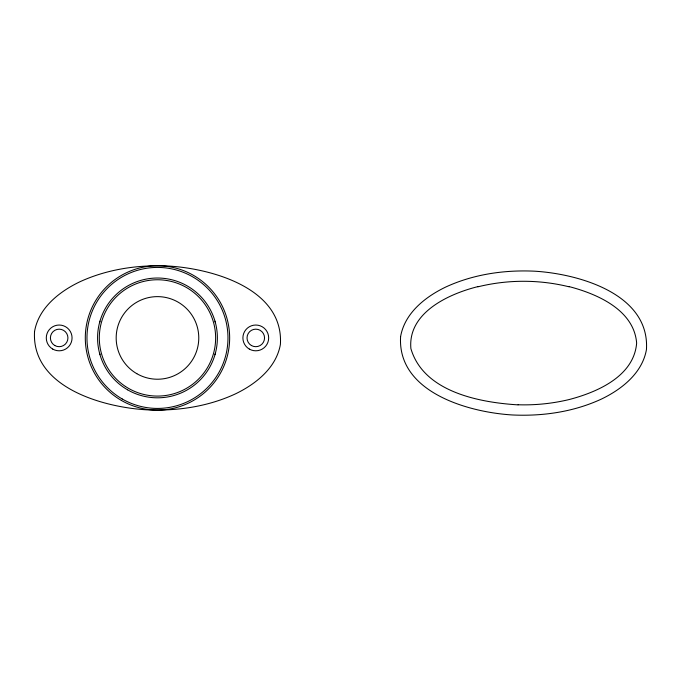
<?xml version="1.0" encoding="UTF-8"?>
<svg xmlns="http://www.w3.org/2000/svg" width="681" height="681" viewBox="0 0 681 681"><rect width="100%" height="100%" fill="white"/><g stroke="black" fill="none" stroke-linecap="round" stroke-linejoin="round"><path stroke-width="1.02" d="M99.605 322.454L99.954 321.211M215.349 353.388L215 354.639M477.875 286.624C448.736 293.903 407.638 312.664 410.89 348.604C423.582 392.001 479.441 402.488 518.096 404.872M569.18 286.624C597.263 293.954 634.002 309.889 636.641 343.079C634.002 376.261 597.263 392.196 569.18 399.534A191.429 191.429 0 0 1 518.096 404.761M215 321.211L215.349 322.454M99.954 354.639L99.605 353.388M477.917 286.812A190.867 190.867 0 0 1 569.129 286.812M34.552 331.434C31.113 387.183 102.439 407.17 146.381 409.809C176.668 411.23 207.62 406.753 235.268 393.959C255.673 384.169 276.282 367.961 280.402 344.407C283.841 288.659 212.515 268.672 168.565 266.033C138.286 264.611 107.334 269.097 79.677 281.883C59.281 291.672 38.664 307.88 34.552 331.434M400.598 336.593C397.159 392.341 468.485 412.328 512.435 414.967C542.714 416.389 573.666 411.903 601.323 399.117C621.719 389.328 642.336 373.12 646.448 349.566C649.887 293.817 578.561 273.83 534.619 271.191C504.332 269.77 473.38 274.247 445.732 287.041C425.327 296.831 404.718 313.039 400.598 336.593M121.388 400.428A72.177 72.177 0 0 0 229.65 337.921A72.177 72.177 0 0 0 121.388 275.413A72.177 72.177 0 0 0 121.388 400.428M122.222 398.981A70.501 70.501 0 0 0 227.973 337.921A70.501 70.501 0 0 0 122.222 276.869A70.501 70.501 0 0 0 122.222 398.981M127.526 389.796A59.902 59.902 0 0 0 217.375 337.921A59.902 59.902 0 0 0 127.526 286.046A59.902 59.902 0 0 0 127.526 389.796M52.726 349.081A12.888 12.888 0 0 0 72.058 337.921A12.888 12.888 0 0 0 52.726 326.761A12.888 12.888 0 0 0 52.726 349.081M54.786 345.514A8.768 8.768 0 0 0 67.93 337.921A8.768 8.768 0 0 0 54.786 330.336A8.768 8.768 0 0 0 54.786 345.514M249.34 349.081A12.888 12.888 0 0 0 268.672 337.921A12.888 12.888 0 0 0 249.34 326.761A12.888 12.888 0 0 0 249.34 349.081M251.4 345.514A8.768 8.768 0 0 0 264.551 337.921A8.768 8.768 0 0 0 251.4 330.336A8.768 8.768 0 0 0 251.4 345.514M136.83 373.69A41.294 41.294 0 0 0 198.775 337.921A41.294 41.294 0 0 0 136.83 302.16A41.294 41.294 0 0 0 136.83 373.69M125.372 386.425A58.166 58.166 0 0 0 215.528 341.47A58.166 58.166 0 0 0 131.527 285.867A58.166 58.166 0 0 0 125.372 386.425"/></g></svg>
